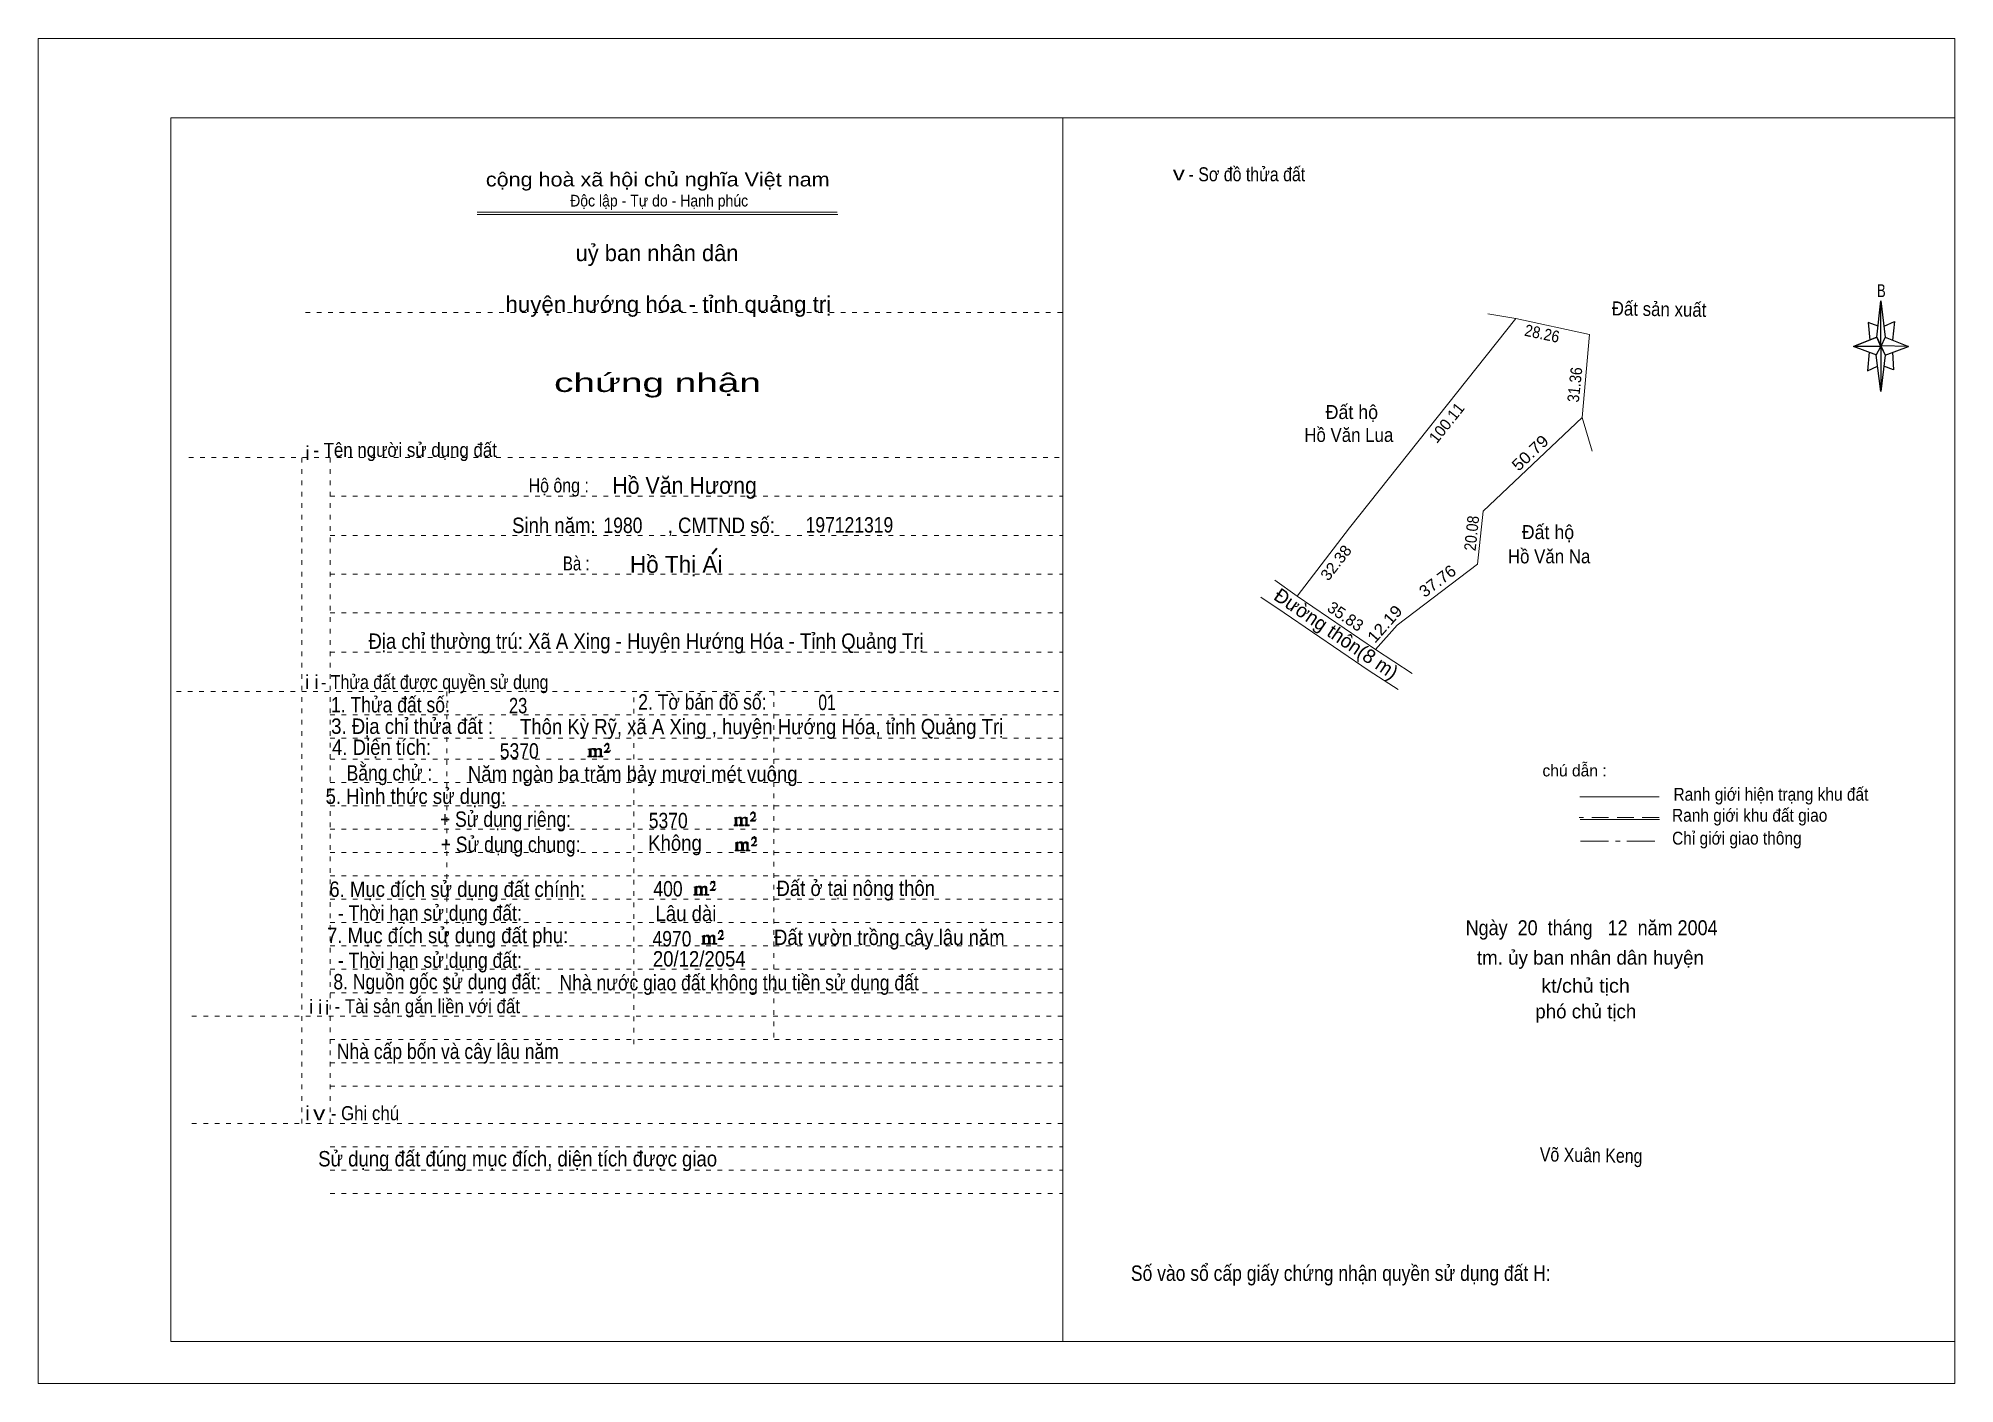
# Model space of a CAD drawing. Header units: centimetres. Extents: x -0.5 to 40.6, y -0.5 to 28.3.
import ezdxf
from ezdxf.enums import TextEntityAlignment as Align

# ---------------------------------------------------------------- set-up
doc = ezdxf.new("R2010")
doc.units = ezdxf.units.CM
doc.header["$LTSCALE"] = 0.12
for name, pattern in [('DOT_DASHED', [7.7, 5, -1.2, 0.3, -1.2]), ('DOTTED', [1.5, 0.3, -1.2]), ('MEDIUM_DASHED', [4.5, 3, -1.5])]:
    doc.linetypes.add(name, pattern=pattern)
for name, color, linetype, lineweight in [('1', 7, 'DOTTED', 13), ('5', 7, 'Continuous', 13), ('50', 7, 'Continuous', 13)]:
    doc.layers.add(name, color=color, linetype=linetype, lineweight=lineweight)

msp = doc.modelspace()

# ---------------------------------------------------------------- hatches: boundary and pattern name
at = {"layer": '50'}
for points in [[(11.74, 12.97), (11.77, 13.02), (11.77, 13.02), (11.76, 13), (11.74, 13), (11.73, 13), (11.68, 13), (11.71, 13.04), (11.72, 13.05), (11.74, 13.06), (11.74, 13.08), (11.74, 13.1), (11.74, 13.12), (11.74, 13.13), (11.74, 13.15), (11.73, 13.16), (11.72, 13.16), (11.71, 13.17), (11.7, 13.17), (11.68, 13.16), (11.68, 13.16), (11.67, 13.15), (11.66, 13.13), (11.64, 13.11), (11.66, 13.11), (11.66, 13.13), (11.67, 13.13), (11.68, 13.14), (11.7, 13.14), (11.71, 13.14), (11.72, 13.13), (11.73, 13.13), (11.73, 13.1), (11.73, 13.08), (11.71, 13.06), (11.71, 13.04), (11.7, 13.03), (11.64, 12.98), (11.64, 12.97)], [(11.32, 12.91), (11.32, 12.9), (11.32, 12.89), (11.3, 12.89), (11.29, 12.89), (11.29, 12.88), (11.38, 12.88), (11.38, 12.89), (11.37, 12.89), (11.36, 12.89), (11.36, 12.9), (11.36, 12.91), (11.36, 13.02), (11.36, 13.03), (11.37, 13.04), (11.39, 13.04), (11.4, 13.04), (11.41, 13.04), (11.42, 13.03), (11.44, 13), (11.44, 12.91), (11.42, 12.9), (11.42, 12.89), (11.41, 12.89), (11.4, 12.89), (11.4, 12.88), (11.49, 12.88), (11.49, 12.89), (11.48, 12.89), (11.47, 12.89), (11.47, 12.9), (11.47, 12.91), (11.47, 13.02), (11.49, 13.04), (11.5, 13.04), (11.51, 13.04), (11.54, 13.04), (11.54, 13.03), (11.55, 13.02), (11.55, 13), (11.55, 12.91), (11.55, 12.9), (11.54, 12.89), (11.54, 12.89), (11.52, 12.89), (11.52, 12.88), (11.61, 12.88), (11.61, 12.89), (11.6, 12.89), (11.59, 12.89), (11.58, 12.9), (11.58, 12.91), (11.58, 12.98), (11.58, 13.03), (11.58, 13.04), (11.57, 13.05), (11.55, 13.06), (11.52, 13.06), (11.51, 13.06), (11.49, 13.05), (11.46, 13.03), (11.46, 13.04), (11.45, 13.06), (11.44, 13.06), (11.42, 13.06), (11.4, 13.06), (11.39, 13.06), (11.37, 13.04), (11.36, 13.04), (11.36, 13.03), (11.36, 13.03), (11.36, 13.04), (11.36, 13.06), (11.29, 13.04), (11.29, 13.04), (11.3, 13.04), (11.32, 13.03), (11.32, 13.02), (11.32, 13.01)], [(14.44, 11.44), (14.44, 11.43), (14.44, 11.42), (14.43, 11.42), (14.42, 11.42), (14.42, 11.4), (14.5, 11.4), (14.5, 11.42), (14.49, 11.42), (14.48, 11.42), (14.48, 11.43), (14.48, 11.44), (14.48, 11.55), (14.48, 11.56), (14.49, 11.57), (14.52, 11.57), (14.53, 11.57), (14.54, 11.57), (14.55, 11.56), (14.56, 11.52), (14.56, 11.44), (14.55, 11.43), (14.55, 11.42), (14.54, 11.42), (14.53, 11.42), (14.53, 11.4), (14.62, 11.4), (14.62, 11.42), (14.6, 11.42), (14.59, 11.42), (14.59, 11.43), (14.59, 11.44), (14.59, 11.55), (14.62, 11.57), (14.63, 11.57), (14.64, 11.57), (14.66, 11.57), (14.66, 11.56), (14.67, 11.55), (14.67, 11.52), (14.67, 11.44), (14.67, 11.43), (14.66, 11.42), (14.66, 11.42), (14.65, 11.42), (14.65, 11.4), (14.74, 11.4), (14.74, 11.42), (14.72, 11.42), (14.71, 11.42), (14.7, 11.43), (14.7, 11.44), (14.7, 11.51), (14.7, 11.56), (14.7, 11.57), (14.69, 11.58), (14.67, 11.59), (14.65, 11.59), (14.64, 11.59), (14.62, 11.58), (14.58, 11.56), (14.58, 11.57), (14.57, 11.59), (14.56, 11.59), (14.55, 11.59), (14.53, 11.59), (14.52, 11.59), (14.49, 11.57), (14.48, 11.57), (14.48, 11.56), (14.48, 11.56), (14.48, 11.57), (14.48, 11.59), (14.42, 11.57), (14.42, 11.57), (14.43, 11.57), (14.44, 11.56), (14.44, 11.55), (14.44, 11.54)], [(14.87, 11.5), (14.89, 11.55), (14.89, 11.55), (14.88, 11.52), (14.87, 11.52), (14.86, 11.52), (14.8, 11.52), (14.84, 11.57), (14.85, 11.58), (14.87, 11.59), (14.87, 11.61), (14.87, 11.62), (14.87, 11.65), (14.87, 11.66), (14.87, 11.68), (14.86, 11.69), (14.85, 11.69), (14.84, 11.7), (14.82, 11.7), (14.8, 11.69), (14.8, 11.69), (14.79, 11.68), (14.78, 11.66), (14.77, 11.64), (14.78, 11.64), (14.78, 11.66), (14.79, 11.66), (14.8, 11.67), (14.82, 11.67), (14.84, 11.67), (14.85, 11.66), (14.86, 11.66), (14.86, 11.62), (14.86, 11.61), (14.84, 11.59), (14.84, 11.57), (14.82, 11.56), (14.77, 11.51), (14.77, 11.5)], [(14.89, 10.97), (14.91, 11.01), (14.91, 11.01), (14.9, 10.99), (14.89, 10.99), (14.88, 10.99), (14.82, 10.99), (14.86, 11.04), (14.87, 11.05), (14.89, 11.06), (14.89, 11.08), (14.89, 11.09), (14.89, 11.11), (14.89, 11.12), (14.89, 11.15), (14.88, 11.16), (14.87, 11.16), (14.86, 11.17), (14.85, 11.17), (14.82, 11.16), (14.82, 11.16), (14.81, 11.15), (14.8, 11.12), (14.79, 11.1), (14.8, 11.1), (14.8, 11.12), (14.81, 11.12), (14.82, 11.14), (14.85, 11.14), (14.86, 11.14), (14.87, 11.12), (14.88, 11.12), (14.88, 11.09), (14.88, 11.08), (14.86, 11.06), (14.86, 11.04), (14.85, 11.02), (14.79, 10.98), (14.79, 10.97)], [(14.46, 10.9), (14.46, 10.89), (14.46, 10.88), (14.45, 10.88), (14.44, 10.88), (14.44, 10.87), (14.53, 10.87), (14.53, 10.88), (14.52, 10.88), (14.5, 10.88), (14.5, 10.89), (14.5, 10.9), (14.5, 11.01), (14.5, 11.02), (14.52, 11.04), (14.54, 11.04), (14.55, 11.04), (14.56, 11.04), (14.57, 11.02), (14.58, 10.99), (14.58, 10.9), (14.57, 10.89), (14.57, 10.88), (14.56, 10.88), (14.55, 10.88), (14.55, 10.87), (14.64, 10.87), (14.64, 10.88), (14.63, 10.88), (14.62, 10.88), (14.62, 10.89), (14.62, 10.9), (14.62, 11.01), (14.64, 11.04), (14.65, 11.04), (14.66, 11.04), (14.68, 11.04), (14.68, 11.02), (14.69, 11.01), (14.69, 10.99), (14.69, 10.9), (14.69, 10.89), (14.68, 10.88), (14.68, 10.88), (14.67, 10.88), (14.67, 10.87), (14.76, 10.87), (14.76, 10.88), (14.75, 10.88), (14.74, 10.88), (14.72, 10.89), (14.72, 10.9), (14.72, 10.98), (14.72, 11.02), (14.72, 11.04), (14.71, 11.05), (14.69, 11.06), (14.67, 11.06), (14.66, 11.06), (14.64, 11.05), (14.6, 11.02), (14.6, 11.04), (14.59, 11.06), (14.58, 11.06), (14.57, 11.06), (14.55, 11.06), (14.54, 11.06), (14.52, 11.04), (14.5, 11.04), (14.5, 11.02), (14.5, 11.02), (14.5, 11.04), (14.5, 11.06), (14.44, 11.04), (14.44, 11.04), (14.45, 11.04), (14.46, 11.02), (14.46, 11.01), (14.46, 11)], [(13.58, 9.95), (13.58, 9.94), (13.58, 9.93), (13.57, 9.93), (13.56, 9.93), (13.56, 9.92), (13.65, 9.92), (13.65, 9.93), (13.64, 9.93), (13.62, 9.93), (13.62, 9.94), (13.62, 9.95), (13.62, 10.06), (13.62, 10.07), (13.64, 10.09), (13.66, 10.09), (13.67, 10.09), (13.68, 10.09), (13.69, 10.07), (13.7, 10.04), (13.7, 9.95), (13.69, 9.94), (13.69, 9.93), (13.68, 9.93), (13.67, 9.93), (13.67, 9.92), (13.76, 9.92), (13.76, 9.93), (13.75, 9.93), (13.74, 9.93), (13.74, 9.94), (13.74, 9.95), (13.74, 10.06), (13.76, 10.09), (13.77, 10.09), (13.78, 10.09), (13.8, 10.09), (13.8, 10.07), (13.81, 10.06), (13.81, 10.04), (13.81, 9.95), (13.81, 9.94), (13.8, 9.93), (13.8, 9.93), (13.79, 9.93), (13.79, 9.92), (13.88, 9.92), (13.88, 9.93), (13.87, 9.93), (13.86, 9.93), (13.84, 9.94), (13.84, 9.95), (13.84, 10.03), (13.84, 10.07), (13.84, 10.09), (13.83, 10.1), (13.81, 10.11), (13.79, 10.11), (13.78, 10.11), (13.76, 10.1), (13.72, 10.07), (13.72, 10.09), (13.71, 10.11), (13.7, 10.11), (13.69, 10.11), (13.67, 10.11), (13.66, 10.11), (13.64, 10.09), (13.62, 10.09), (13.62, 10.07), (13.62, 10.07), (13.62, 10.09), (13.62, 10.11), (13.56, 10.09), (13.56, 10.09), (13.57, 10.09), (13.58, 10.07), (13.58, 10.06), (13.58, 10.05)], [(14.01, 10.02), (14.03, 10.06), (14.03, 10.06), (14.02, 10.04), (14.01, 10.04), (14, 10.04), (13.94, 10.04), (13.98, 10.09), (13.99, 10.1), (14.01, 10.11), (14.01, 10.13), (14.01, 10.14), (14.01, 10.16), (14.01, 10.17), (14.01, 10.2), (14, 10.21), (13.99, 10.21), (13.98, 10.22), (13.97, 10.22), (13.94, 10.21), (13.94, 10.21), (13.93, 10.2), (13.92, 10.17), (13.91, 10.15), (13.92, 10.15), (13.92, 10.17), (13.93, 10.17), (13.94, 10.19), (13.97, 10.19), (13.98, 10.19), (13.99, 10.17), (14, 10.17), (14, 10.14), (14, 10.13), (13.98, 10.11), (13.98, 10.09), (13.97, 10.07), (13.91, 10.03), (13.91, 10.02)], [(13.75, 8.9), (13.75, 8.89), (13.75, 8.88), (13.74, 8.88), (13.73, 8.88), (13.73, 8.87), (13.82, 8.87), (13.82, 8.88), (13.81, 8.88), (13.79, 8.88), (13.79, 8.89), (13.79, 8.9), (13.79, 9.01), (13.79, 9.02), (13.81, 9.04), (13.83, 9.04), (13.84, 9.04), (13.85, 9.04), (13.86, 9.02), (13.87, 8.99), (13.87, 8.9), (13.86, 8.89), (13.86, 8.88), (13.85, 8.88), (13.84, 8.88), (13.84, 8.87), (13.93, 8.87), (13.93, 8.88), (13.92, 8.88), (13.91, 8.88), (13.91, 8.89), (13.91, 8.9), (13.91, 9.01), (13.93, 9.04), (13.94, 9.04), (13.95, 9.04), (13.97, 9.04), (13.97, 9.02), (13.98, 9.01), (13.98, 8.99), (13.98, 8.9), (13.98, 8.89), (13.97, 8.88), (13.97, 8.88), (13.96, 8.88), (13.96, 8.87), (14.05, 8.87), (14.05, 8.88), (14.04, 8.88), (14.03, 8.88), (14.01, 8.89), (14.01, 8.9), (14.01, 8.98), (14.01, 9.02), (14.01, 9.04), (14, 9.05), (13.98, 9.06), (13.96, 9.06), (13.95, 9.06), (13.93, 9.05), (13.89, 9.02), (13.89, 9.04), (13.88, 9.06), (13.87, 9.06), (13.86, 9.06), (13.84, 9.06), (13.83, 9.06), (13.81, 9.04), (13.79, 9.04), (13.79, 9.02), (13.79, 9.02), (13.79, 9.04), (13.79, 9.06), (13.73, 9.04), (13.73, 9.04), (13.74, 9.04), (13.75, 9.02), (13.75, 9.01), (13.75, 9)], [(14.18, 8.97), (14.2, 9.01), (14.2, 9.01), (14.19, 8.99), (14.18, 8.99), (14.17, 8.99), (14.11, 8.99), (14.15, 9.04), (14.16, 9.05), (14.18, 9.06), (14.18, 9.08), (14.18, 9.09), (14.18, 9.11), (14.18, 9.12), (14.18, 9.15), (14.17, 9.16), (14.16, 9.16), (14.15, 9.17), (14.14, 9.17), (14.11, 9.16), (14.11, 9.16), (14.1, 9.15), (14.09, 9.12), (14.08, 9.1), (14.09, 9.1), (14.09, 9.12), (14.1, 9.12), (14.11, 9.14), (14.14, 9.14), (14.15, 9.14), (14.16, 9.12), (14.17, 9.12), (14.17, 9.09), (14.17, 9.08), (14.15, 9.06), (14.15, 9.04), (14.14, 9.02), (14.08, 8.98), (14.08, 8.97)]]:
    msp.add_hatch(color=256, dxfattribs=at).paths.add_polyline_path(points)

# ---------------------------------------------------------------- linework, layer by layer
at = {"layer": '1', "linetype": 'Continuous'}
for p, q in [((2.36, 0.36), (2.36, 26.56)), ((2.36, 26.56), (40.56, 26.56)), ((21.46, 0.36), (21.46, 26.56)), ((40.56, 0.36), (40.56, 26.56)), ((8.92, 24.54), (16.63, 24.54)), ((8.92, 24.49), (16.64, 24.49)), ((2.36, 0.36), (40.56, 0.36))]:
    msp.add_line(p, q, dxfattribs=at)
at = {"layer": '1'}
for p, q in [((5.24, 22.39), (21.46, 22.39)), ((2.74, 19.29), (21.46, 19.29)), ((5.16, 5.03), (5.16, 19.29)), ((5.77, 5.03), (5.77, 19.29)), ((5.77, 18.46), (21.46, 18.46)), ((5.77, 17.62), (21.46, 17.62)), ((5.77, 16.79), (21.46, 16.79)), ((5.77, 15.96), (21.46, 15.96)), ((5.77, 15.12), (21.46, 15.12)), ((2.48, 14.28), (21.46, 14.28)), ((8.27, 7.83), (8.27, 14.28)), ((12.27, 6.73), (12.27, 14.28)), ((15.27, 6.87), (15.27, 14.28)), ((5.77, 13.78), (21.46, 13.78)), ((5.77, 13.28), (21.46, 13.28)), ((5.77, 12.83), (21.46, 12.83)), ((5.77, 12.33), (21.46, 12.33)), ((5.77, 11.83), (21.46, 11.83)), ((5.77, 11.33), (21.46, 11.33)), ((5.77, 10.83), (21.46, 10.83)), ((5.77, 10.33), (21.46, 10.33)), ((5.77, 9.83), (21.46, 9.83)), ((5.77, 9.33), (21.46, 9.33)), ((5.77, 8.83), (21.46, 8.83)), ((5.77, 8.33), (21.46, 8.33)), ((5.77, 7.83), (21.46, 7.83)), ((2.81, 7.33), (21.46, 7.33)), ((5.77, 6.83), (21.46, 6.83)), ((5.77, 6.33), (21.46, 6.33)), ((5.77, 5.83), (21.46, 5.83)), ((2.81, 5.03), (21.46, 5.03)), ((5.77, 4.53), (21.46, 4.53)), ((5.77, 4.03), (21.46, 4.03)), ((5.77, 3.53), (21.46, 3.53))]:
    msp.add_line(p, q, dxfattribs=at)
at = {"layer": '1', "linetype": 'Continuous'}
msp.add_lwpolyline([(-0.48, -0.54), (40.56, -0.54), (40.56, 28.26), (-0.48, 28.26)], close=True, dxfattribs=at)
at = {"layer": '5'}
for p, q in [((30.56, 22.36), (31.16, 22.26)), ((26.48, 16.32), (26, 16.66)), ((28.16, 15.18), (26.48, 16.32)), ((28.94, 14.66), (28.16, 15.18)), ((28.64, 14.32), (28.02, 14.72))]:
    msp.add_line(p, q, dxfattribs=at)
at = {"layer": '5', "lineweight": 35}
msp.add_line((14.05, 17.34), (13.95, 17.22), dxfattribs=at)
at = {"layer": '5'}
msp.add_lwpolyline([(31.16, 22.26), (32.74, 21.92), (32.58, 20.14), (30.46, 18.14), (30.34, 17), (28.62, 15.7), (28.16, 15.18), (26.48, 16.32), (27.6, 17.78)], close=True, dxfattribs=at)
for points in [[(26.48, 16.32), (27.6, 17.78), (31.16, 22.26)], [(31.16, 22.26), (32.74, 21.92), (32.58, 20.14), (32.8, 19.42)], [(28.16, 15.18), (28.62, 15.7), (30.34, 17), (30.46, 18.14), (32.58, 20.14)], [(28.02, 14.72), (26.2, 15.96), (25.7, 16.3)]]:
    msp.add_lwpolyline(points, dxfattribs=at)
at = {"layer": '50', "lineweight": 25}
for p, q in [((38.89, 21.86), (38.98, 22.64)), ((39.07, 21.86), (39.57, 21.66)), ((38.89, 21.48), (38.39, 21.66)), ((39.07, 21.48), (38.98, 20.7)), ((39.23, 21.54), (39.25, 21.16)), ((39.25, 21.16), (39.04, 21.24))]:
    msp.add_line(p, q, dxfattribs=at)
at = {"layer": '50'}
for p, q in [((34.23, 12.02), (32.53, 12.02)), ((34.24, 11.54), (32.54, 11.54))]:
    msp.add_line(p, q, dxfattribs=at)
at = {"layer": '50', "linetype": 'MEDIUM_DASHED'}
msp.add_line((34.23, 11.58), (32.52, 11.58), dxfattribs=at)
at = {"layer": '50', "linetype": 'DOT_DASHED'}
msp.add_line((32.55, 11.07), (34.26, 11.07), dxfattribs=at)
at = {"layer": '50', "lineweight": 25}
for points in [[(38.98, 22.64), (39.07, 21.86), (38.98, 21.66)], [(38.98, 21.66), (38.39, 21.66), (38.89, 21.86), (39.07, 21.48), (39.57, 21.66), (38.98, 21.68)], [(38.98, 21.66), (38.98, 20.7), (38.88, 21.48)]]:
    msp.add_lwpolyline(points, close=True, dxfattribs=at)
for points in [[(38.92, 22.1), (38.71, 22.18), (38.74, 21.8)], [(39.05, 22.1), (39.27, 22.2), (39.23, 21.8)], [(38.98, 21.66), (38.89, 21.86), (38.39, 21.66)], [(38.73, 21.54), (38.69, 21.14), (38.91, 21.24)], [(38.98, 21.66), (39.07, 21.48), (39.57, 21.66)]]:
    msp.add_lwpolyline(points, dxfattribs=at)
at = {"layer": '50'}
for points in [[(11.74, 12.97), (11.77, 13.02), (11.77, 13.02), (11.76, 13), (11.74, 13), (11.73, 13), (11.68, 13), (11.71, 13.04), (11.72, 13.05), (11.74, 13.06), (11.74, 13.08), (11.74, 13.1), (11.74, 13.12), (11.74, 13.13), (11.74, 13.15), (11.73, 13.16), (11.72, 13.16), (11.71, 13.17), (11.7, 13.17), (11.68, 13.16), (11.68, 13.16), (11.67, 13.15), (11.66, 13.13), (11.64, 13.11), (11.66, 13.11), (11.66, 13.13), (11.67, 13.13), (11.68, 13.14), (11.7, 13.14), (11.71, 13.14), (11.72, 13.13), (11.73, 13.13), (11.73, 13.1), (11.73, 13.08), (11.71, 13.06), (11.71, 13.04), (11.7, 13.03), (11.64, 12.98), (11.64, 12.97)], [(11.32, 12.91), (11.32, 12.9), (11.32, 12.89), (11.3, 12.89), (11.29, 12.89), (11.29, 12.88), (11.38, 12.88), (11.38, 12.89), (11.37, 12.89), (11.36, 12.89), (11.36, 12.9), (11.36, 12.91), (11.36, 13.02), (11.36, 13.03), (11.37, 13.04), (11.39, 13.04), (11.4, 13.04), (11.41, 13.04), (11.42, 13.03), (11.44, 13), (11.44, 12.91), (11.42, 12.9), (11.42, 12.89), (11.41, 12.89), (11.4, 12.89), (11.4, 12.88), (11.49, 12.88), (11.49, 12.89), (11.48, 12.89), (11.47, 12.89), (11.47, 12.9), (11.47, 12.91), (11.47, 13.02), (11.49, 13.04), (11.5, 13.04), (11.51, 13.04), (11.54, 13.04), (11.54, 13.03), (11.55, 13.02), (11.55, 13), (11.55, 12.91), (11.55, 12.9), (11.54, 12.89), (11.54, 12.89), (11.52, 12.89), (11.52, 12.88), (11.61, 12.88), (11.61, 12.89), (11.6, 12.89), (11.59, 12.89), (11.58, 12.9), (11.58, 12.91), (11.58, 12.98), (11.58, 13.03), (11.58, 13.04), (11.57, 13.05), (11.55, 13.06), (11.52, 13.06), (11.51, 13.06), (11.49, 13.05), (11.46, 13.03), (11.46, 13.04), (11.45, 13.06), (11.44, 13.06), (11.42, 13.06), (11.4, 13.06), (11.39, 13.06), (11.37, 13.04), (11.36, 13.04), (11.36, 13.03), (11.36, 13.03), (11.36, 13.04), (11.36, 13.06), (11.29, 13.04), (11.29, 13.04), (11.3, 13.04), (11.32, 13.03), (11.32, 13.02), (11.32, 13.01)], [(14.44, 11.44), (14.44, 11.43), (14.44, 11.42), (14.43, 11.42), (14.42, 11.42), (14.42, 11.4), (14.5, 11.4), (14.5, 11.42), (14.49, 11.42), (14.48, 11.42), (14.48, 11.43), (14.48, 11.44), (14.48, 11.55), (14.48, 11.56), (14.49, 11.57), (14.52, 11.57), (14.53, 11.57), (14.54, 11.57), (14.55, 11.56), (14.56, 11.52), (14.56, 11.44), (14.55, 11.43), (14.55, 11.42), (14.54, 11.42), (14.53, 11.42), (14.53, 11.4), (14.62, 11.4), (14.62, 11.42), (14.6, 11.42), (14.59, 11.42), (14.59, 11.43), (14.59, 11.44), (14.59, 11.55), (14.62, 11.57), (14.63, 11.57), (14.64, 11.57), (14.66, 11.57), (14.66, 11.56), (14.67, 11.55), (14.67, 11.52), (14.67, 11.44), (14.67, 11.43), (14.66, 11.42), (14.66, 11.42), (14.65, 11.42), (14.65, 11.4), (14.74, 11.4), (14.74, 11.42), (14.72, 11.42), (14.71, 11.42), (14.7, 11.43), (14.7, 11.44), (14.7, 11.51), (14.7, 11.56), (14.7, 11.57), (14.69, 11.58), (14.67, 11.59), (14.65, 11.59), (14.64, 11.59), (14.62, 11.58), (14.58, 11.56), (14.58, 11.57), (14.57, 11.59), (14.56, 11.59), (14.55, 11.59), (14.53, 11.59), (14.52, 11.59), (14.49, 11.57), (14.48, 11.57), (14.48, 11.56), (14.48, 11.56), (14.48, 11.57), (14.48, 11.59), (14.42, 11.57), (14.42, 11.57), (14.43, 11.57), (14.44, 11.56), (14.44, 11.55), (14.44, 11.54)], [(14.87, 11.5), (14.89, 11.55), (14.89, 11.55), (14.88, 11.52), (14.87, 11.52), (14.86, 11.52), (14.8, 11.52), (14.84, 11.57), (14.85, 11.58), (14.87, 11.59), (14.87, 11.61), (14.87, 11.62), (14.87, 11.65), (14.87, 11.66), (14.87, 11.68), (14.86, 11.69), (14.85, 11.69), (14.84, 11.7), (14.82, 11.7), (14.8, 11.69), (14.8, 11.69), (14.79, 11.68), (14.78, 11.66), (14.77, 11.64), (14.78, 11.64), (14.78, 11.66), (14.79, 11.66), (14.8, 11.67), (14.82, 11.67), (14.84, 11.67), (14.85, 11.66), (14.86, 11.66), (14.86, 11.62), (14.86, 11.61), (14.84, 11.59), (14.84, 11.57), (14.82, 11.56), (14.77, 11.51), (14.77, 11.5)], [(14.89, 10.97), (14.91, 11.01), (14.91, 11.01), (14.9, 10.99), (14.89, 10.99), (14.88, 10.99), (14.82, 10.99), (14.86, 11.04), (14.87, 11.05), (14.89, 11.06), (14.89, 11.08), (14.89, 11.09), (14.89, 11.11), (14.89, 11.12), (14.89, 11.15), (14.88, 11.16), (14.87, 11.16), (14.86, 11.17), (14.85, 11.17), (14.82, 11.16), (14.82, 11.16), (14.81, 11.15), (14.8, 11.12), (14.79, 11.1), (14.8, 11.1), (14.8, 11.12), (14.81, 11.12), (14.82, 11.14), (14.85, 11.14), (14.86, 11.14), (14.87, 11.12), (14.88, 11.12), (14.88, 11.09), (14.88, 11.08), (14.86, 11.06), (14.86, 11.04), (14.85, 11.02), (14.79, 10.98), (14.79, 10.97)], [(14.46, 10.9), (14.46, 10.89), (14.46, 10.88), (14.45, 10.88), (14.44, 10.88), (14.44, 10.87), (14.53, 10.87), (14.53, 10.88), (14.52, 10.88), (14.5, 10.88), (14.5, 10.89), (14.5, 10.9), (14.5, 11.01), (14.5, 11.02), (14.52, 11.04), (14.54, 11.04), (14.55, 11.04), (14.56, 11.04), (14.57, 11.02), (14.58, 10.99), (14.58, 10.9), (14.57, 10.89), (14.57, 10.88), (14.56, 10.88), (14.55, 10.88), (14.55, 10.87), (14.64, 10.87), (14.64, 10.88), (14.63, 10.88), (14.62, 10.88), (14.62, 10.89), (14.62, 10.9), (14.62, 11.01), (14.64, 11.04), (14.65, 11.04), (14.66, 11.04), (14.68, 11.04), (14.68, 11.02), (14.69, 11.01), (14.69, 10.99), (14.69, 10.9), (14.69, 10.89), (14.68, 10.88), (14.68, 10.88), (14.67, 10.88), (14.67, 10.87), (14.76, 10.87), (14.76, 10.88), (14.75, 10.88), (14.74, 10.88), (14.72, 10.89), (14.72, 10.9), (14.72, 10.98), (14.72, 11.02), (14.72, 11.04), (14.71, 11.05), (14.69, 11.06), (14.67, 11.06), (14.66, 11.06), (14.64, 11.05), (14.6, 11.02), (14.6, 11.04), (14.59, 11.06), (14.58, 11.06), (14.57, 11.06), (14.55, 11.06), (14.54, 11.06), (14.52, 11.04), (14.5, 11.04), (14.5, 11.02), (14.5, 11.02), (14.5, 11.04), (14.5, 11.06), (14.44, 11.04), (14.44, 11.04), (14.45, 11.04), (14.46, 11.02), (14.46, 11.01), (14.46, 11)], [(13.58, 9.95), (13.58, 9.94), (13.58, 9.93), (13.57, 9.93), (13.56, 9.93), (13.56, 9.92), (13.65, 9.92), (13.65, 9.93), (13.64, 9.93), (13.62, 9.93), (13.62, 9.94), (13.62, 9.95), (13.62, 10.06), (13.62, 10.07), (13.64, 10.09), (13.66, 10.09), (13.67, 10.09), (13.68, 10.09), (13.69, 10.07), (13.7, 10.04), (13.7, 9.95), (13.69, 9.94), (13.69, 9.93), (13.68, 9.93), (13.67, 9.93), (13.67, 9.92), (13.76, 9.92), (13.76, 9.93), (13.75, 9.93), (13.74, 9.93), (13.74, 9.94), (13.74, 9.95), (13.74, 10.06), (13.76, 10.09), (13.77, 10.09), (13.78, 10.09), (13.8, 10.09), (13.8, 10.07), (13.81, 10.06), (13.81, 10.04), (13.81, 9.95), (13.81, 9.94), (13.8, 9.93), (13.8, 9.93), (13.79, 9.93), (13.79, 9.92), (13.88, 9.92), (13.88, 9.93), (13.87, 9.93), (13.86, 9.93), (13.84, 9.94), (13.84, 9.95), (13.84, 10.03), (13.84, 10.07), (13.84, 10.09), (13.83, 10.1), (13.81, 10.11), (13.79, 10.11), (13.78, 10.11), (13.76, 10.1), (13.72, 10.07), (13.72, 10.09), (13.71, 10.11), (13.7, 10.11), (13.69, 10.11), (13.67, 10.11), (13.66, 10.11), (13.64, 10.09), (13.62, 10.09), (13.62, 10.07), (13.62, 10.07), (13.62, 10.09), (13.62, 10.11), (13.56, 10.09), (13.56, 10.09), (13.57, 10.09), (13.58, 10.07), (13.58, 10.06), (13.58, 10.05)], [(14.01, 10.02), (14.03, 10.06), (14.03, 10.06), (14.02, 10.04), (14.01, 10.04), (14, 10.04), (13.94, 10.04), (13.98, 10.09), (13.99, 10.1), (14.01, 10.11), (14.01, 10.13), (14.01, 10.14), (14.01, 10.16), (14.01, 10.17), (14.01, 10.2), (14, 10.21), (13.99, 10.21), (13.98, 10.22), (13.97, 10.22), (13.94, 10.21), (13.94, 10.21), (13.93, 10.2), (13.92, 10.17), (13.91, 10.15), (13.92, 10.15), (13.92, 10.17), (13.93, 10.17), (13.94, 10.19), (13.97, 10.19), (13.98, 10.19), (13.99, 10.17), (14, 10.17), (14, 10.14), (14, 10.13), (13.98, 10.11), (13.98, 10.09), (13.97, 10.07), (13.91, 10.03), (13.91, 10.02)], [(13.75, 8.9), (13.75, 8.89), (13.75, 8.88), (13.74, 8.88), (13.73, 8.88), (13.73, 8.87), (13.82, 8.87), (13.82, 8.88), (13.81, 8.88), (13.79, 8.88), (13.79, 8.89), (13.79, 8.9), (13.79, 9.01), (13.79, 9.02), (13.81, 9.04), (13.83, 9.04), (13.84, 9.04), (13.85, 9.04), (13.86, 9.02), (13.87, 8.99), (13.87, 8.9), (13.86, 8.89), (13.86, 8.88), (13.85, 8.88), (13.84, 8.88), (13.84, 8.87), (13.93, 8.87), (13.93, 8.88), (13.92, 8.88), (13.91, 8.88), (13.91, 8.89), (13.91, 8.9), (13.91, 9.01), (13.93, 9.04), (13.94, 9.04), (13.95, 9.04), (13.97, 9.04), (13.97, 9.02), (13.98, 9.01), (13.98, 8.99), (13.98, 8.9), (13.98, 8.89), (13.97, 8.88), (13.97, 8.88), (13.96, 8.88), (13.96, 8.87), (14.05, 8.87), (14.05, 8.88), (14.04, 8.88), (14.03, 8.88), (14.01, 8.89), (14.01, 8.9), (14.01, 8.98), (14.01, 9.02), (14.01, 9.04), (14, 9.05), (13.98, 9.06), (13.96, 9.06), (13.95, 9.06), (13.93, 9.05), (13.89, 9.02), (13.89, 9.04), (13.88, 9.06), (13.87, 9.06), (13.86, 9.06), (13.84, 9.06), (13.83, 9.06), (13.81, 9.04), (13.79, 9.04), (13.79, 9.02), (13.79, 9.02), (13.79, 9.04), (13.79, 9.06), (13.73, 9.04), (13.73, 9.04), (13.74, 9.04), (13.75, 9.02), (13.75, 9.01), (13.75, 9)], [(14.18, 8.97), (14.2, 9.01), (14.2, 9.01), (14.19, 8.99), (14.18, 8.99), (14.17, 8.99), (14.11, 8.99), (14.15, 9.04), (14.16, 9.05), (14.18, 9.06), (14.18, 9.08), (14.18, 9.09), (14.18, 9.11), (14.18, 9.12), (14.18, 9.15), (14.17, 9.16), (14.16, 9.16), (14.15, 9.17), (14.14, 9.17), (14.11, 9.16), (14.11, 9.16), (14.1, 9.15), (14.09, 9.12), (14.08, 9.1), (14.09, 9.1), (14.09, 9.12), (14.1, 9.12), (14.11, 9.14), (14.14, 9.14), (14.15, 9.14), (14.16, 9.12), (14.17, 9.12), (14.17, 9.09), (14.17, 9.08), (14.15, 9.06), (14.15, 9.04), (14.14, 9.02), (14.08, 8.98), (14.08, 8.97)]]:
    msp.add_lwpolyline(points, close=True, dxfattribs=at)

# ---------------------------------------------------------------- texts
at = {"layer": '1'}
for s, height, width, p in [('v', 0.3, 1.3, (23.945, 25.22)), ('- Sơ đồ thửa đất ', 0.3, 0.85, (25.45, 25.2)), ('cộng hoà xã hội chủ nghĩa Việt nam', 0.3, 1.15, (12.785, 25.09)), ('Độc lập - Tự do - Hạnh phúc', 0.25, 0.9, (12.815, 24.66)), ('chứng nhận', 0.4, 1.55, (12.78, 20.69)), ('- Tên người sử dụng đất', 0.3, 0.9, (7.375, 19.3)), ('- Thửa đất được quyền sử dụng', 0.3, 0.85, (8.01, 14.33)), ('- Tài sản gắn liền với đất ', 0.3, 0.9, (7.9, 7.39)), ('- Ghi chú', 0.3, 0.9, (6.515, 5.1)), ('v', 0.3, 1.3, (5.535, 5.1))]:
    msp.add_text(s, height=height, dxfattribs=dict(at, width=width)).set_placement(p, align=Align.CENTER)
for s, height, p in [('uỷ ban nhân dân', 0.35, (12.77, 23.49)), ('i', 0.3, (5.285, 19.23)), ('i', 0.3, (5.275, 14.33)), ('i', 0.3, (5.475, 14.33)), ('i', 0.3, (5.365, 7.38)), ('i', 0.3, (5.555, 7.37)), ('i', 0.3, (5.705, 7.36)), ('i', 0.3, (5.285, 5.1))]:
    msp.add_text(s, height=height, dxfattribs=at).set_placement(p, align=Align.CENTER)
at = {"layer": '5'}
for s, height, rotation, width, p in [('Đất sản xuất', 0.3, 359.036, 0.9, (34.227, 22.313)), ('28.26', 0.2499, 348, 0.9, (31.699, 21.819)), ('31.36', 0.2498, 84, 0.9, (32.549, 20.832)), ('50.79', 0.25, 43.309, 1.1, (31.554, 19.294)), ('20.08', 0.2498, 84, 0.9, (30.339, 17.652)), ('32.38', 0.24, 52.15, 1.05, (27.405, 16.961)), ('Hồ Văn Na', 0.2999, 0.036, 0.9, (31.875, 17.021)), ('37.76', 0.25, 37.198, 1.05, (29.559, 16.543)), ('12.19', 0.25, 48.659, 1.1, (28.45, 15.642)), ('Võ Xuân Keng', 0.3, 359, 0.85, (32.772, 4.201))]:
    msp.add_text(s, height=height, rotation=rotation, dxfattribs=dict(at, width=width)).set_placement(p, align=Align.CENTER)
for s, width, p in [('Đất hộ', 0.95, (27.65, 20.11)), ('Hồ Văn Lua', 0.9, (27.585, 19.62)), ('Đất hộ', 0.95, (31.85, 17.54))]:
    msp.add_text(s, height=0.3, dxfattribs=dict(at, width=width)).set_placement(p, align=Align.CENTER)
for s, height, rotation, p in [('100.11', 0.24, 51.477, (29.775, 19.955)), ('Đường thôn(8 m)', 0.2999, 325.733, (27.231, 15.392)), ('35.83', 0.25, 325.875, (27.445, 15.783))]:
    msp.add_text(s, height=height, rotation=rotation, dxfattribs=at).set_placement(p, align=Align.CENTER)
at = {"layer": '50'}
for s, height, width, p in [('B', 0.276, 0.75, (38.99, 22.72)), ('  huyện hướng hóa - tỉnh quảng trị', 0.34, 1.05, (12.88, 22.4)), ('Hồ Văn Hương', 0.36, 0.95, (13.36, 18.51)), ('Hộ ông :', 0.3, 0.85, (10.665, 18.54)), ('Sinh năm:              , CMTND số: ', 0.33, 0.9, (12.535, 17.67)), ('1980', 0.33, 0.85, (12.04, 17.67)), ('197121319', 0.33, 0.85, (16.89, 17.68)), ('Bà :', 0.3, 0.8, (11.04, 16.87)), ('Địa chỉ thường trú: Xã A Xing - Huyện Hướng Hóa - Tỉnh Quảng Trị', 0.33, 0.9, (12.535, 15.19)), ('1. Thửa đất số:  ', 0.33, 0.85, (7.165, 13.83)), ('23', 0.33, 0.8, (9.795, 13.81)), ('2. Tờ bản đồ số:  ', 0.33, 0.85, (13.845, 13.89)), ('01', 0.33, 0.75, (16.41, 13.88)), ('3. Địa chỉ thửa đất : ', 0.33, 0.9, (7.58, 13.37)), ('Thôn Kỳ Rỹ, xã A Xing , huyện Hướng Hóa, tỉnh Quảng Trị', 0.33, 0.9, (15.01, 13.36)), ('4. Diện tích: ', 0.33, 0.9, (6.925, 12.92)), ('5370', 0.33, 0.85, (9.82, 12.84)), ('Bằng chử :', 0.33, 0.85, (7.04, 12.37)), ('Năm ngàn ba trăm bảy mươi mét vuông', 0.33, 0.9, (12.25, 12.35)), ('5. Hình thức sử dụng:', 0.33, 0.9, (7.605, 11.87)), ('Ranh giới hiện trạng khu đất', 0.275, 0.9, (36.625, 11.94)), ('+ Sử dụng riêng:', 0.33, 0.85, (9.525, 11.38)), ('5370', 0.33, 0.85, (13.01, 11.35)), ('Ranh giới khu đất giao', 0.275, 0.9, (36.17, 11.49)), ('+ Sử dụng chung:', 0.33, 0.85, (9.635, 10.84)), ('Không', 0.33, 0.9, (13.155, 10.87)), ('Chỉ giới giao thông', 0.275, 0.9, (35.895, 11)), ('Đất ở tại nông thôn', 0.33, 0.9, (17.025, 9.9)), ('6. Mục đích sử dụng đất chính:', 0.33, 0.9, (8.49, 9.88)), ('400', 0.33, 0.85, (13.005, 9.89)), ('- Thời hạn sử dụng đất:', 0.33, 0.85, (7.905, 9.37)), ('Lâu dài', 0.33, 0.9, (13.39, 9.36)), ('7. Mục đích sử dụng đất phụ:', 0.33, 0.9, (8.285, 8.89)), ('4970', 0.33, 0.85, (13.09, 8.82)), ('Đất vườn trồng cây lâu năm', 0.33, 0.9, (17.745, 8.85)), ('Ngày  20  tháng   12  năm 2004', 0.32, 0.9, (32.785, 9.06)), ('- Thời hạn sử dụng đất:', 0.33, 0.85, (7.905, 8.36)), ('20/12/2054', 0.33, 0.9, (13.675, 8.39)), ('8. Nguồn gốc sử dụng đất:', 0.33, 0.85, (8.06, 7.9)), ('Nhà nước giao đất không thu tiền sử dụng đất ', 0.33, 0.85, (14.58, 7.88)), ('kt/chủ tịch', 0.3, 1.05, (32.655, 7.83)), ('Nhà cấp bốn và cây lâu năm', 0.33, 0.85, (8.29, 6.41)), ('Sử dụng đất đúng mục đích, diện tích được giao', 0.33, 0.9, (9.785, 4.11)), ('Số vào sổ cấp giấy chứng nhận quyền sử dụng đất H: ', 0.33, 0.85, (27.465, 1.66))]:
    msp.add_text(s, height=height, dxfattribs=dict(at, width=width)).set_placement(p, align=Align.CENTER)
for s, height, p in [('Hồ Thị Ai', 0.36, (13.18, 16.82)), ('chú dẫn :', 0.25, (32.42, 12.46)), ('tm. ủy ban nhân dân huyện ', 0.3, (32.815, 8.43)), ('phó chủ tịch', 0.3, (32.66, 7.28))]:
    msp.add_text(s, height=height, dxfattribs=at).set_placement(p, align=Align.CENTER)

doc.saveas('drawing.dxf')
